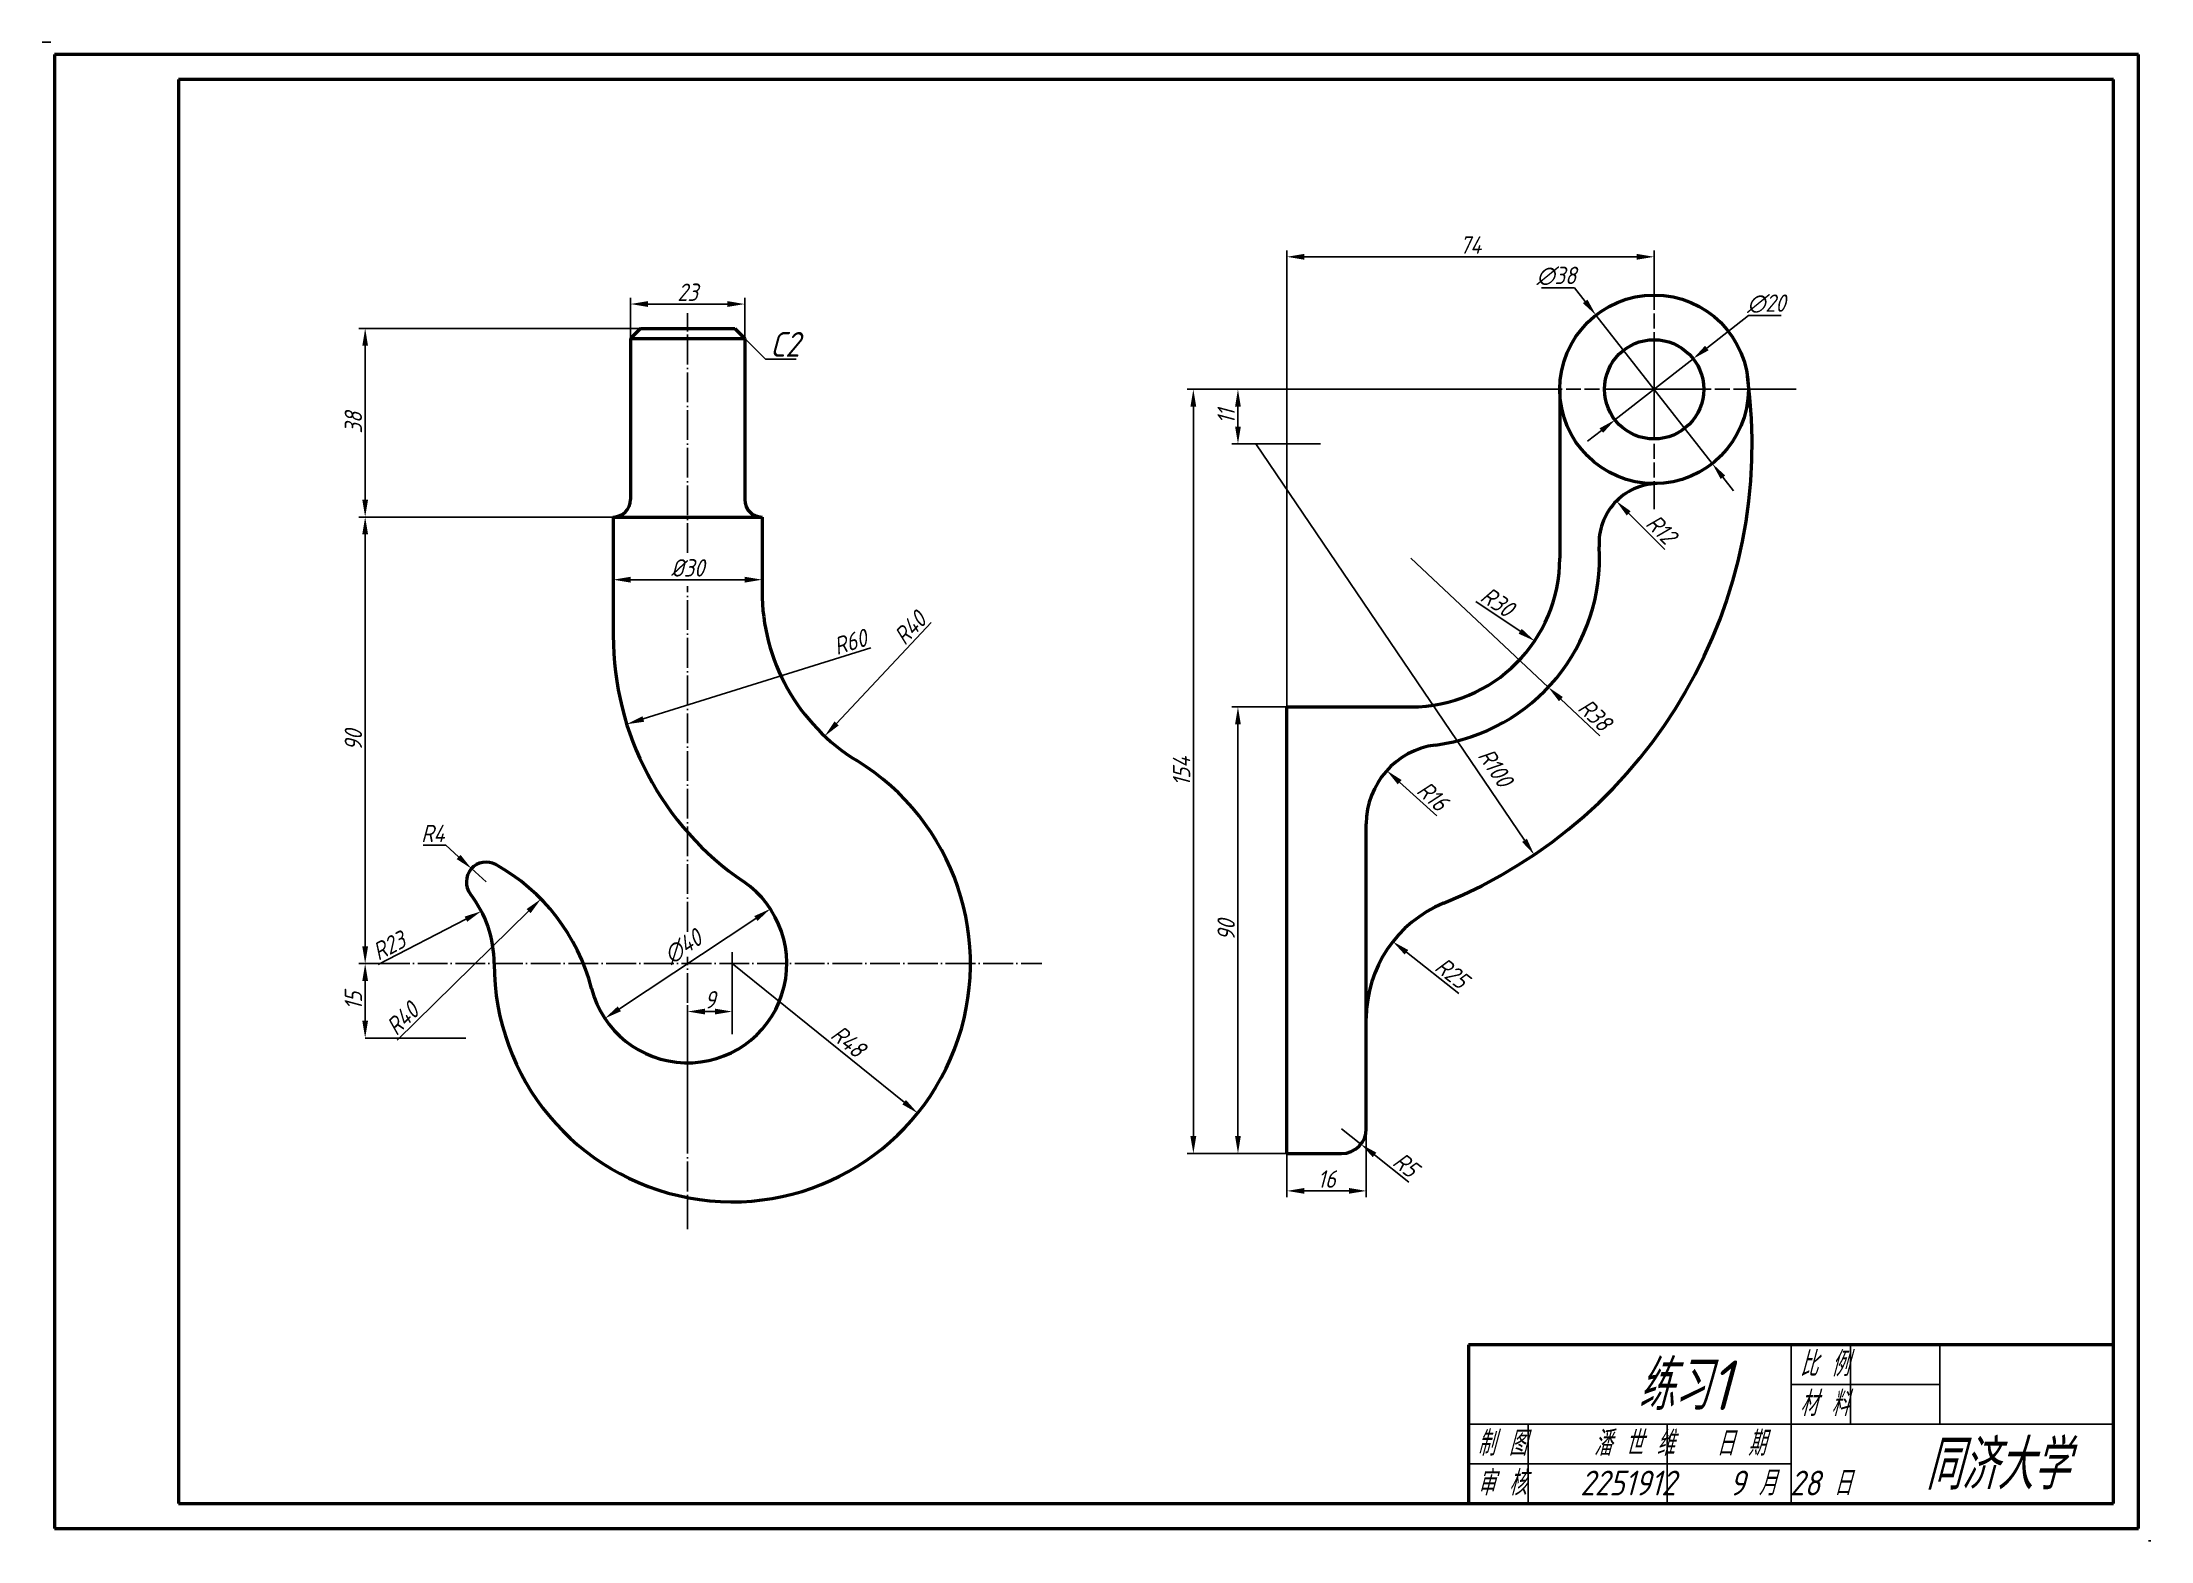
# Model space of a CAD drawing. Header units: millimetres. Extents: x -2 to 422, y -2 to 300.
import ezdxf

# ---------------------------------------------------------------- set-up
doc = ezdxf.new("R2010")
doc.units = ezdxf.units.MM
doc.header["$LTSCALE"] = 0.5
doc.linetypes.add('ACAD_ISO02W100', pattern=[15, 12, -3])
doc.linetypes.add('ACAD_ISO04W100', pattern=[30, 24, -3, 0, -3])
for name, color, linetype in [('斜标记', 6, 'Continuous'), ('普通标记', 6, 'Continuous'), ('点划线', 1, 'ACAD_ISO04W100'), ('细实线', 6, 'Continuous'), ('虚线', 5, 'ACAD_ISO02W100'), ('辅助线', 3, 'Continuous')]:
    doc.layers.add(name, color=color, linetype=linetype)
doc.layers.add('粗实线', color=7, linetype='Continuous', lineweight=50)
doc.styles.add('样式 1', font='gbeitc.shx', dxfattribs={"bigfont": 'gbcbig.shx'})
doc.dimstyles.new('ISO-25', dxfattribs={"dimtxt": 3.5, "dimasz": 3.5, "dimexe": 1.25, "dimexo": 0, "dimtad": 1, "dimtxsty": '样式 1', "dimcen": 0, "dimclrd": 256, "dimclre": 256, "dimclrt": 256, "dimadec": 0, "dimazin": 0, "dimtfac": 1, "dimtmove": 0, "dimatfit": 3, "dimfxl": 1, "dimlwd": -1, "dimlwe": -1, "dimarcsym": 0})
doc.dimstyles.new('副本 ISO-25', dxfattribs={"dimtxt": 3.5, "dimasz": 3.5, "dimexe": 1.25, "dimexo": 0, "dimtad": 1, "dimtih": 1, "dimtoh": 1, "dimtxsty": '样式 1', "dimcen": 0, "dimclrd": 256, "dimclre": 256, "dimclrt": 256, "dimadec": 0, "dimazin": 0, "dimtfac": 1, "dimtmove": 0, "dimatfit": 3, "dimfxl": 1, "dimlwd": -1, "dimlwe": -1, "dimarcsym": 0})

# ---------------------------------------------------------------- blocks, each defined once
blk = doc.blocks.new('*D1')
at = {"layer": 'Defpoints', "color": 0, "ltscale": 0.5, "transparency": 16777216}
for p in [(112.59, 191.18), (112.59, 191.18), (142.59, 191.18)]:
    blk.add_point(p, dxfattribs=at)
at = {"layer": '普通标记', "ltscale": 0.5, "transparency": 16777216}
for p, q in [((112.59, 191.18), (112.59, 192.43)), ((142.59, 191.18), (142.59, 192.43)), ((139.09, 191.18), (116.09, 191.18))]:
    blk.add_line(p, q, dxfattribs=at)
for points in [[(116.09, 191.77), (116.09, 190.6), (112.59, 191.18)], [(139.09, 191.77), (139.09, 190.6), (142.59, 191.18)]]:
    blk.add_solid(points, dxfattribs=at)
at = {"layer": '普通标记', "ltscale": 0.5, "transparency": 16777216, "insert": (127.59, 193.56), "char_height": 3.5, "attachment_point": 5, "style": '样式 1'}
blk.add_mtext('%%C30', dxfattribs=at)
blk = doc.blocks.new('*D2')
at = {"layer": 'Defpoints', "color": 0, "ltscale": 0.5, "transparency": 16777216}
for p in [(118.09, 241.81), (62.6, 203.81), (112.59, 203.81)]:
    blk.add_point(p, dxfattribs=at)
at = {"layer": '普通标记', "ltscale": 0.5, "transparency": 16777216}
for p, q in [((118.09, 241.81), (61.35, 241.81)), ((62.6, 238.31), (62.6, 207.31)), ((112.59, 203.81), (61.35, 203.81))]:
    blk.add_line(p, q, dxfattribs=at)
for points in [[(62.02, 238.31), (63.18, 238.31), (62.6, 241.81)], [(62.02, 207.31), (63.18, 207.31), (62.6, 203.81)]]:
    blk.add_solid(points, dxfattribs=at)
at = {"layer": '普通标记', "ltscale": 0.5, "transparency": 16777216, "insert": (60.22, 222.81), "char_height": 3.5, "attachment_point": 5, "rotation": 90, "style": '样式 1'}
blk.add_mtext('38', dxfattribs=at)
blk = doc.blocks.new('*D3')
at = {"layer": 'Defpoints', "color": 0, "ltscale": 0.5, "transparency": 16777216}
for p in [(112.59, 203.81), (62.6, 113.81), (65.59, 113.81)]:
    blk.add_point(p, dxfattribs=at)
at = {"layer": '普通标记', "ltscale": 0.5, "transparency": 16777216}
for p, q in [((112.59, 203.81), (61.35, 203.81)), ((62.6, 200.31), (62.6, 117.31)), ((65.59, 113.81), (61.35, 113.81))]:
    blk.add_line(p, q, dxfattribs=at)
for points in [[(62.02, 200.31), (63.18, 200.31), (62.6, 203.81)], [(62.02, 117.31), (63.18, 117.31), (62.6, 113.81)]]:
    blk.add_solid(points, dxfattribs=at)
at = {"layer": '普通标记', "ltscale": 0.5, "transparency": 16777216, "insert": (60.22, 158.81), "char_height": 3.5, "attachment_point": 5, "rotation": 90, "style": '样式 1'}
blk.add_mtext('90', dxfattribs=at)
blk = doc.blocks.new('*D4')
at = {"layer": 'Defpoints', "color": 0, "ltscale": 0.5, "transparency": 16777216}
for p in [(65.59, 113.81), (62.6, 98.81), (62.6, 98.81)]:
    blk.add_point(p, dxfattribs=at)
at = {"layer": '普通标记', "ltscale": 0.5, "transparency": 16777216}
for p, q in [((65.59, 113.81), (61.35, 113.81)), ((62.6, 110.31), (62.6, 102.31)), ((62.6, 98.81), (63.85, 98.81))]:
    blk.add_line(p, q, dxfattribs=at)
for points in [[(62.02, 110.31), (63.18, 110.31), (62.6, 113.81)], [(62.02, 102.31), (63.18, 102.31), (62.6, 98.81)]]:
    blk.add_solid(points, dxfattribs=at)
at = {"layer": '普通标记', "ltscale": 0.5, "transparency": 16777216, "insert": (60.22, 106.31), "char_height": 3.5, "attachment_point": 5, "rotation": 90, "style": '样式 1'}
blk.add_mtext('15', dxfattribs=at)
blk = doc.blocks.new('*D5')
at = {"layer": 'Defpoints', "color": 0, "ltscale": 0.5, "transparency": 16777216}
for p in [(98.03, 126.84), (69.49, 98.81)]:
    blk.add_point(p, dxfattribs=at)
at = {"layer": '普通标记', "ltscale": 0.5, "transparency": 16777216}
blk.add_line((69.07, 98.39), (95.53, 124.39), dxfattribs=at)
blk.add_solid([(95.13, 124.81), (95.94, 123.97), (98.03, 126.84)], dxfattribs=at)
at = {"layer": '普通标记', "ltscale": 0.5, "transparency": 16777216, "insert": (70.09, 102.72), "char_height": 3.5, "attachment_point": 5, "rotation": 44.4847, "style": '样式 1'}
blk.add_mtext('R40', dxfattribs=at)
blk = doc.blocks.new('*D6')
at = {"layer": 'Defpoints', "color": 0, "ltscale": 0.5, "transparency": 16777216}
for p in [(86.02, 124.38), (65.59, 113.81)]:
    blk.add_point(p, dxfattribs=at)
at = {"layer": '普通标记', "ltscale": 0.5, "transparency": 16777216}
blk.add_line((65.2, 113.61), (82.91, 122.78), dxfattribs=at)
blk.add_solid([(82.64, 123.29), (83.17, 122.26), (86.02, 124.38)], dxfattribs=at)
at = {"layer": '普通标记', "ltscale": 0.5, "transparency": 16777216, "insert": (67.38, 117.41), "char_height": 3.5, "attachment_point": 5, "rotation": 27.3633, "style": '样式 1'}
blk.add_mtext('R23', dxfattribs=at)
blk = doc.blocks.new('*D7')
at = {"layer": 'Defpoints', "color": 0, "ltscale": 0.5, "transparency": 16777216}
for p in [(127.59, 104.16), (136.59, 104.16), (127.59, 78.9)]:
    blk.add_point(p, dxfattribs=at)
at = {"layer": '普通标记', "ltscale": 0.5, "transparency": 16777216}
for p, q in [((127.59, 78.9), (127.59, 105.41)), ((133.09, 104.16), (131.09, 104.16)), ((136.59, 104.16), (136.59, 105.41))]:
    blk.add_line(p, q, dxfattribs=at)
for points in [[(131.09, 104.74), (131.09, 103.57), (127.59, 104.16)], [(133.09, 104.74), (133.09, 103.57), (136.59, 104.16)]]:
    blk.add_solid(points, dxfattribs=at)
at = {"layer": '普通标记', "ltscale": 0.5, "transparency": 16777216, "insert": (132.09, 106.53), "char_height": 3.5, "attachment_point": 5, "style": '样式 1'}
blk.add_mtext('9', dxfattribs=at)
blk = doc.blocks.new('*D8')
at = {"layer": 'Defpoints', "color": 0, "ltscale": 0.5, "transparency": 16777216}
for p in [(84.02, 132.96), (86.99, 130.28)]:
    blk.add_point(p, dxfattribs=at)
at = {"layer": '斜标记', "ltscale": 0.5, "transparency": 16777216}
for p, q in [((74.27, 137.66), (78.84, 137.66)), ((78.84, 137.66), (81.43, 135.31)), ((86.99, 130.28), (84.02, 132.96))]:
    blk.add_line(p, q, dxfattribs=at)
blk.add_solid([(81.82, 135.74), (81.04, 134.88), (84.02, 132.96)], dxfattribs=at)
at = {"layer": '斜标记', "ltscale": 0.5, "transparency": 16777216, "insert": (76.24, 140.04), "char_height": 3.5, "attachment_point": 5, "style": '样式 1'}
blk.add_mtext('R4', dxfattribs=at)
blk = doc.blocks.new('*D9')
at = {"layer": 'Defpoints', "color": 0, "ltscale": 0.5, "transparency": 16777216}
for p in [(136.59, 113.81), (173.96, 83.69)]:
    blk.add_point(p, dxfattribs=at)
at = {"layer": '普通标记', "ltscale": 0.5, "transparency": 16777216}
blk.add_line((136.59, 113.81), (171.23, 85.88), dxfattribs=at)
blk.add_solid([(171.6, 86.34), (170.87, 85.43), (173.96, 83.69)], dxfattribs=at)
at = {"layer": '普通标记', "ltscale": 0.5, "transparency": 16777216, "insert": (159.96, 98.18), "char_height": 3.5, "attachment_point": 5, "rotation": 321.1257, "style": '样式 1'}
blk.add_mtext('R48', dxfattribs=at)
blk = doc.blocks.new('*D10')
at = {"layer": 'Defpoints', "color": 0, "ltscale": 0.5, "transparency": 16777216}
for p in [(182.59, 188.83), (155.22, 159.66)]:
    blk.add_point(p, dxfattribs=at)
at = {"layer": '普通标记', "ltscale": 0.5, "transparency": 16777216}
blk.add_line((176.7, 182.56), (157.62, 162.21), dxfattribs=at)
blk.add_solid([(157.19, 162.61), (158.04, 161.81), (155.22, 159.66)], dxfattribs=at)
at = {"layer": '普通标记', "ltscale": 0.5, "transparency": 16777216, "insert": (172.4, 181.44), "char_height": 3.5, "attachment_point": 5, "rotation": 46.8355, "style": '样式 1'}
blk.add_mtext('R40', dxfattribs=at)
blk = doc.blocks.new('*D11')
at = {"layer": 'Defpoints', "color": 0, "ltscale": 0.5, "transparency": 16777216}
for p in [(172.59, 179.96), (115.32, 162.06)]:
    blk.add_point(p, dxfattribs=at)
at = {"layer": '普通标记', "ltscale": 0.5, "transparency": 16777216}
blk.add_line((164.51, 177.43), (118.66, 163.11), dxfattribs=at)
blk.add_solid([(118.49, 163.66), (118.83, 162.55), (115.32, 162.06)], dxfattribs=at)
at = {"layer": '普通标记', "ltscale": 0.5, "transparency": 16777216, "insert": (160.35, 178.62), "char_height": 3.5, "attachment_point": 5, "rotation": 17.3527, "style": '样式 1'}
blk.add_mtext('R60', dxfattribs=at)
blk = doc.blocks.new('*D12')
at = {"layer": 'Defpoints', "color": 0, "ltscale": 0.5, "transparency": 16777216}
for p in [(139.09, 246.73), (116.09, 239.81), (139.09, 239.81)]:
    blk.add_point(p, dxfattribs=at)
at = {"layer": '普通标记', "ltscale": 0.5, "transparency": 16777216}
for p, q in [((116.09, 239.81), (116.09, 247.98)), ((119.59, 246.73), (135.59, 246.73)), ((139.09, 239.81), (139.09, 247.98))]:
    blk.add_line(p, q, dxfattribs=at)
for points in [[(119.59, 247.32), (119.59, 246.15), (116.09, 246.73)], [(135.59, 247.32), (135.59, 246.15), (139.09, 246.73)]]:
    blk.add_solid(points, dxfattribs=at)
at = {"layer": '普通标记', "ltscale": 0.5, "transparency": 16777216, "insert": (127.59, 249.11), "char_height": 3.5, "attachment_point": 5, "style": '样式 1'}
blk.add_mtext('23', dxfattribs=at)
blk = doc.blocks.new('*D13')
at = {"layer": 'Defpoints', "color": 0, "ltscale": 0.5, "transparency": 16777216}
for p in [(144.27, 124.85), (110.91, 102.78)]:
    blk.add_point(p, dxfattribs=at)
at = {"layer": '普通标记', "ltscale": 0.5, "transparency": 16777216}
blk.add_line((113.83, 104.71), (141.35, 122.92), dxfattribs=at)
for points in [[(141.03, 123.4), (141.67, 122.43), (144.27, 124.85)], [(113.51, 105.2), (114.15, 104.22), (110.91, 102.78)]]:
    blk.add_solid(points, dxfattribs=at)
at = {"layer": '普通标记', "ltscale": 0.5, "transparency": 16777216, "insert": (126.63, 117.2), "char_height": 3.5, "attachment_point": 5, "rotation": 33.488, "style": '样式 1'}
blk.add_mtext('∅40', dxfattribs=at)
blk = doc.blocks.new('*D14')
at = {"layer": 'Defpoints', "color": 0, "ltscale": 0.5, "transparency": 16777216}
for p in [(239.77, 229.55), (238.51, 218.55), (239.77, 218.55)]:
    blk.add_point(p, dxfattribs=at)
at = {"layer": '普通标记', "ltscale": 0.5, "transparency": 16777216}
for p, q in [((239.77, 229.55), (237.26, 229.55)), ((238.51, 226.05), (238.51, 222.05)), ((239.77, 218.55), (237.26, 218.55))]:
    blk.add_line(p, q, dxfattribs=at)
for points in [[(237.93, 226.05), (239.09, 226.05), (238.51, 229.55)], [(237.93, 222.05), (239.09, 222.05), (238.51, 218.55)]]:
    blk.add_solid(points, dxfattribs=at)
at = {"layer": '普通标记', "ltscale": 0.5, "transparency": 16777216, "insert": (236.13, 224.05), "char_height": 3.5, "attachment_point": 5, "rotation": 90, "style": '样式 1'}
blk.add_mtext('11', dxfattribs=at)
blk = doc.blocks.new('*D15')
at = {"layer": 'Defpoints', "color": 0, "ltscale": 0.5, "transparency": 16777216}
for p in [(239.77, 229.55), (229.52, 75.55), (248.38, 75.55)]:
    blk.add_point(p, dxfattribs=at)
at = {"layer": '普通标记', "ltscale": 0.5, "transparency": 16777216}
for p, q in [((239.77, 229.55), (228.27, 229.55)), ((229.52, 226.05), (229.52, 79.05)), ((248.38, 75.55), (228.27, 75.55))]:
    blk.add_line(p, q, dxfattribs=at)
for points in [[(228.93, 226.05), (230.1, 226.05), (229.52, 229.55)], [(228.93, 79.05), (230.1, 79.05), (229.52, 75.55)]]:
    blk.add_solid(points, dxfattribs=at)
at = {"layer": '普通标记', "ltscale": 0.5, "transparency": 16777216, "insert": (227.14, 152.55), "char_height": 3.5, "attachment_point": 5, "rotation": 90, "style": '样式 1'}
blk.add_mtext('154', dxfattribs=at)
blk = doc.blocks.new('*D16')
at = {"layer": 'Defpoints', "color": 0, "ltscale": 0.5, "transparency": 16777216}
for p in [(238.51, 165.55), (248.38, 165.55), (248.38, 75.55)]:
    blk.add_point(p, dxfattribs=at)
at = {"layer": '普通标记', "ltscale": 0.5, "transparency": 16777216}
for p, q in [((248.38, 165.55), (237.26, 165.55)), ((238.51, 79.05), (238.51, 162.05)), ((248.38, 75.55), (237.26, 75.55))]:
    blk.add_line(p, q, dxfattribs=at)
for points in [[(237.93, 162.05), (239.09, 162.05), (238.51, 165.55)], [(237.93, 79.05), (239.09, 79.05), (238.51, 75.55)]]:
    blk.add_solid(points, dxfattribs=at)
at = {"layer": '普通标记', "ltscale": 0.5, "transparency": 16777216, "insert": (236.13, 120.55), "char_height": 3.5, "attachment_point": 5, "rotation": 90, "style": '样式 1'}
blk.add_mtext('90', dxfattribs=at)
blk = doc.blocks.new('*D17')
at = {"layer": 'Defpoints', "color": 0, "ltscale": 0.5, "transparency": 16777216}
for p in [(248.38, 256.25), (322.38, 248.55), (248.38, 229.55)]:
    blk.add_point(p, dxfattribs=at)
at = {"layer": '普通标记', "ltscale": 0.5, "transparency": 16777216}
for p, q in [((248.38, 229.55), (248.38, 257.5)), ((318.88, 256.25), (251.88, 256.25)), ((322.38, 248.55), (322.38, 257.5))]:
    blk.add_line(p, q, dxfattribs=at)
for points in [[(251.88, 256.83), (251.88, 255.66), (248.38, 256.25)], [(318.88, 256.83), (318.88, 255.66), (322.38, 256.25)]]:
    blk.add_solid(points, dxfattribs=at)
at = {"layer": '普通标记', "ltscale": 0.5, "transparency": 16777216, "insert": (285.38, 258.62), "char_height": 3.5, "attachment_point": 5, "style": '样式 1'}
blk.add_mtext('74', dxfattribs=at)
blk = doc.blocks.new('*D18')
at = {"layer": 'Defpoints', "color": 0, "ltscale": 0.5, "transparency": 16777216}
for p in [(264.38, 80.55), (248.38, 75.55), (264.38, 68.02)]:
    blk.add_point(p, dxfattribs=at)
at = {"layer": '普通标记', "ltscale": 0.5, "transparency": 16777216}
for p, q in [((264.38, 80.55), (264.38, 66.77)), ((248.38, 75.55), (248.38, 66.77)), ((251.88, 68.02), (260.88, 68.02))]:
    blk.add_line(p, q, dxfattribs=at)
for points in [[(251.88, 68.6), (251.88, 67.44), (248.38, 68.02)], [(260.88, 68.6), (260.88, 67.44), (264.38, 68.02)]]:
    blk.add_solid(points, dxfattribs=at)
at = {"layer": '普通标记', "ltscale": 0.5, "transparency": 16777216, "insert": (256.38, 70.4), "char_height": 3.5, "attachment_point": 5, "style": '样式 1'}
blk.add_mtext('16', dxfattribs=at)
blk = doc.blocks.new('*D19')
at = {"layer": 'Defpoints', "color": 0, "ltscale": 0.5, "transparency": 16777216}
for p in [(268.5, 152.72), (280.38, 142)]:
    blk.add_point(p, dxfattribs=at)
at = {"layer": '普通标记', "ltscale": 0.5, "transparency": 16777216}
blk.add_line((278.58, 143.63), (271.1, 150.37), dxfattribs=at)
blk.add_solid([(271.49, 150.81), (270.71, 149.94), (268.5, 152.72)], dxfattribs=at)
at = {"layer": '普通标记', "ltscale": 0.5, "transparency": 16777216, "insert": (277.73, 147.59), "char_height": 3.5, "attachment_point": 5, "rotation": 317.9566, "style": '样式 1'}
blk.add_mtext('R16', dxfattribs=at)
blk = doc.blocks.new('*D20')
at = {"layer": 'Defpoints', "color": 0, "ltscale": 0.5, "transparency": 16777216}
for p in [(242.13, 218.55), (298.22, 135.76)]:
    blk.add_point(p, dxfattribs=at)
at = {"layer": '普通标记', "ltscale": 0.5, "transparency": 16777216}
blk.add_line((242.13, 218.55), (296.26, 138.66), dxfattribs=at)
blk.add_solid([(296.74, 138.99), (295.78, 138.33), (298.22, 135.76)], dxfattribs=at)
at = {"layer": '普通标记', "ltscale": 0.5, "transparency": 16777216, "insert": (290.41, 153.34), "char_height": 3.5, "attachment_point": 5, "rotation": 304.1208, "style": '样式 1'}
blk.add_mtext('R100', dxfattribs=at)
blk = doc.blocks.new('*D21')
at = {"layer": 'Defpoints', "color": 0, "ltscale": 0.5, "transparency": 16777216}
for p in [(273.38, 195.55), (298.3, 178.84)]:
    blk.add_point(p, dxfattribs=at)
at = {"layer": '普通标记', "ltscale": 0.5, "transparency": 16777216}
blk.add_line((286.48, 186.76), (295.39, 180.79), dxfattribs=at)
blk.add_solid([(295.72, 181.27), (295.07, 180.3), (298.3, 178.84)], dxfattribs=at)
at = {"layer": '普通标记', "ltscale": 0.5, "transparency": 16777216, "insert": (290.8, 186.72), "char_height": 3.5, "attachment_point": 5, "rotation": 326.1603, "style": '样式 1'}
blk.add_mtext('R30', dxfattribs=at)
blk = doc.blocks.new('*D22')
at = {"layer": 'Defpoints', "color": 0, "ltscale": 0.5, "transparency": 16777216}
for p in [(273.38, 195.55), (301.06, 169.51)]:
    blk.add_point(p, dxfattribs=at)
at = {"layer": '普通标记', "ltscale": 0.5, "transparency": 16777216}
for p, q in [((273.38, 195.55), (301.06, 169.51)), ((311.48, 159.71), (303.61, 167.11))]:
    blk.add_line(p, q, dxfattribs=at)
blk.add_solid([(304.01, 167.54), (303.21, 166.69), (301.06, 169.51)], dxfattribs=at)
at = {"layer": '普通标记', "ltscale": 0.5, "transparency": 16777216, "insert": (310.45, 163.95), "char_height": 3.5, "attachment_point": 5, "rotation": 316.7563, "style": '样式 1'}
blk.add_mtext('R38', dxfattribs=at)
blk = doc.blocks.new('*D23')
at = {"layer": 'Defpoints', "color": 0, "ltscale": 0.5, "transparency": 16777216}
for p in [(314.78, 207.02), (323.29, 198.56)]:
    blk.add_point(p, dxfattribs=at)
at = {"layer": '普通标记', "ltscale": 0.5, "transparency": 16777216}
blk.add_line((324.56, 197.3), (317.26, 204.55), dxfattribs=at)
blk.add_solid([(317.67, 204.97), (316.85, 204.14), (314.78, 207.02)], dxfattribs=at)
at = {"layer": '普通标记', "ltscale": 0.5, "transparency": 16777216, "insert": (323.83, 201.37), "char_height": 3.5, "attachment_point": 5, "rotation": 315.1524, "style": '样式 1'}
blk.add_mtext('R12', dxfattribs=at)
blk = doc.blocks.new('*D24')
at = {"layer": 'Defpoints', "color": 0, "ltscale": 0.5, "transparency": 16777216}
for p in [(259.38, 80.55), (263.3, 77.44)]:
    blk.add_point(p, dxfattribs=at)
at = {"layer": '普通标记', "ltscale": 0.5, "transparency": 16777216}
for p, q in [((259.38, 80.55), (263.3, 77.44)), ((272.96, 69.77), (266.04, 75.26))]:
    blk.add_line(p, q, dxfattribs=at)
blk.add_solid([(266.4, 75.72), (265.68, 74.81), (263.3, 77.44)], dxfattribs=at)
at = {"layer": '普通标记', "ltscale": 0.5, "transparency": 16777216, "insert": (272.34, 73.29), "char_height": 3.5, "attachment_point": 5, "rotation": 321.5649, "style": '样式 1'}
blk.add_mtext('R5', dxfattribs=at)
blk = doc.blocks.new('*D25')
at = {"layer": 'Defpoints', "color": 0, "ltscale": 0.5, "transparency": 16777216}
for p in [(269.72, 118.26), (289.38, 102.82)]:
    blk.add_point(p, dxfattribs=at)
at = {"layer": '普通标记', "ltscale": 0.5, "transparency": 16777216}
blk.add_line((283.04, 107.79), (272.47, 116.1), dxfattribs=at)
blk.add_solid([(272.83, 116.56), (272.11, 115.64), (269.72, 118.26)], dxfattribs=at)
at = {"layer": '普通标记', "ltscale": 0.5, "transparency": 16777216, "insert": (281.61, 111.94), "char_height": 3.5, "attachment_point": 5, "rotation": 321.8671, "style": '样式 1'}
blk.add_mtext('R25', dxfattribs=at)
blk = doc.blocks.new('*D26')
at = {"layer": 'Defpoints', "color": 0, "ltscale": 0.5, "transparency": 16777216}
for p in [(330.26, 235.71), (314.5, 223.39)]:
    blk.add_point(p, dxfattribs=at)
at = {"layer": '斜标记', "ltscale": 0.5, "transparency": 16777216}
for p, q in [((341.39, 244.42), (333.01, 237.86)), ((348, 244.42), (341.39, 244.42)), ((314.5, 223.39), (330.26, 235.71)), ((311.75, 221.23), (308.99, 219.07))]:
    blk.add_line(p, q, dxfattribs=at)
for points in [[(332.65, 238.32), (333.37, 237.4), (330.26, 235.71)], [(311.39, 221.69), (312.11, 220.77), (314.5, 223.39)]]:
    blk.add_solid(points, dxfattribs=at)
at = {"layer": '斜标记', "ltscale": 0.5, "transparency": 16777216, "insert": (345.01, 246.8), "char_height": 3.5, "attachment_point": 5, "style": '样式 1'}
blk.add_mtext('∅20', dxfattribs=at)
blk = doc.blocks.new('*D27')
at = {"layer": 'Defpoints', "color": 0, "ltscale": 0.5, "transparency": 16777216}
for p in [(310.66, 244.5), (334.1, 214.59)]:
    blk.add_point(p, dxfattribs=at)
at = {"layer": '斜标记', "ltscale": 0.5, "transparency": 16777216}
for p, q in [((299.67, 250.01), (306.35, 250.01)), ((306.35, 250.01), (308.5, 247.26)), ((334.1, 214.59), (310.66, 244.5)), ((336.26, 211.83), (338.41, 209.08))]:
    blk.add_line(p, q, dxfattribs=at)
for points in [[(308.96, 247.62), (308.04, 246.9), (310.66, 244.5)], [(336.71, 212.19), (335.8, 211.47), (334.1, 214.59)]]:
    blk.add_solid(points, dxfattribs=at)
at = {"layer": '斜标记', "ltscale": 0.5, "transparency": 16777216, "insert": (302.69, 252.39), "char_height": 3.5, "attachment_point": 5, "style": '样式 1'}
blk.add_mtext('∅38', dxfattribs=at)

msp = doc.modelspace()

# ---------------------------------------------------------------- linework, layer by layer
at = {"layer": 'Defpoints', "ltscale": 0.5}
for p, q in [((-2.5, 299.5), (-0.786, 299.5)), ((322.38, 248.546), (322.38, 255.906)), ((422.5, -2.5), (422.03, -2.5))]:
    msp.add_line(p, q, dxfattribs=at)
at = {"layer": '斜标记', "ltscale": 0.5}
for points in [[(137.089, 241.813), (139.089, 239.813)], [(137.089, 241.813), (143.298, 235.603), (149.478, 235.603)]]:
    msp.add_lwpolyline(points, dxfattribs=at)
at = {"layer": '普通标记', "ltscale": 0.5}
msp.add_line((239.768, 218.546), (255.168, 218.546), dxfattribs=at)
at = {"layer": '点划线', "ltscale": 0.5}
for p, q in [((127.589, 196.562), (127.589, 244.894)), ((127.589, 120.251), (127.589, 189.846)), ((127.589, 60.324), (127.589, 115.206)), ((65.589, 113.813), (198.986, 113.813))]:
    msp.add_line(p, q, dxfattribs=at)
at = {"layer": '粗实线'}
for p, q in [((420, 297), (0, 297)), ((0, 297), (0, 0)), ((420, 0), (420, 297)), ((415, 292), (25, 292)), ((25, 292), (25, 5)), ((415, 5), (415, 292)), ((415, 37), (285, 37)), ((285, 37), (285, 5)), ((25, 5), (415, 5)), ((0, 0), (420, 0))]:
    msp.add_line(p, q, dxfattribs=at)
at = {"layer": '粗实线', "lineweight": 50}
for p, q in [((118.089, 241.813), (116.089, 239.813)), ((116.089, 239.813), (139.089, 239.813)), ((116.089, 239.813), (116.089, 207.313)), ((118.089, 241.813), (137.089, 241.813)), ((137.089, 241.813), (139.089, 239.813)), ((139.089, 239.813), (139.089, 207.313)), ((112.589, 203.813), (142.589, 203.813)), ((112.589, 203.813), (112.589, 179.957)), ((142.589, 203.813), (142.589, 188.833))]:
    msp.add_line(p, q, dxfattribs=at)
at = {"layer": '粗实线', "ltscale": 0.5}
for p, q in [((303.38, 229.546), (303.38, 195.546)), ((248.38, 75.546), (248.38, 165.546)), ((248.38, 165.546), (273.38, 165.546)), ((264.38, 80.546), (264.38, 142.002)), ((248.38, 75.546), (259.38, 75.546))]:
    msp.add_line(p, q, dxfattribs=at)
for radius in [19, 10]:
    msp.add_circle((322.38, 229.546), radius, dxfattribs=at)
for centre, radius, start, end in [((242.13, 218.546), 100, 292.20966, 7.80503), ((323.289, 198.56), 12, 91.68051, 183.45512), ((273.38, 195.546), 30, 270, 0), ((273.38, 195.546), 38, 277.44819, 3.45512), ((280.38, 142.002), 16, 97.44819, 180), ((289.38, 102.821), 25, 112.20966, 180), ((259.38, 80.546), 5, 270, 0)]:
    msp.add_arc(centre, radius, start, end, dxfattribs=at)
at = {"layer": '粗实线', "lineweight": 50}
for centre, radius, start, end in [((112.589, 207.313), 3.5, 270, 0), ((142.589, 207.313), 3.5, 180, 270), ((182.589, 188.833), 40, 180, 238.48463), ((182.589, 188.833), 40, 180, 238.48463), ((172.589, 179.957), 60, 180, 235.77113), ((136.589, 113.813), 48, 180, 58.48463), ((86.989, 130.276), 4, 60.92407, 217.57117), ((69.494, 98.813), 40, 14.47751, 60.92407), ((65.589, 113.813), 23, 0, 37.57117), ((127.589, 113.813), 20, 194.47751, 55.77113)]:
    msp.add_arc(centre, radius, start, end, dxfattribs=at)
at = {"layer": '细实线', "ltscale": 0.5}
for p, q in [((322.38, 239.546), (322.38, 219.546)), ((303.38, 229.546), (239.768, 229.546)), ((248.38, 229.546), (248.38, 75.546)), ((312.38, 229.546), (332.38, 229.546)), ((341.38, 229.546), (350.99, 229.546)), ((322.38, 210.546), (322.38, 205.405))]:
    msp.add_line(p, q, dxfattribs=at)
at = {"layer": '细实线'}
for p, q in [((415, 5), (415, 45)), ((350, 37), (350, 5)), ((362, 37), (362, 21)), ((380, 37), (380, 21)), ((380, 29), (350, 29)), ((415, 21), (285, 21)), ((297, 21), (297, 5)), ((325, 21), (325, 5)), ((350, 13), (285, 13))]:
    msp.add_line(p, q, dxfattribs=at)
at = {"layer": '虚线', "ltscale": 0.5}
for p, q in [((322.38, 248.546), (322.38, 210.546)), ((341.38, 229.546), (303.38, 229.546))]:
    msp.add_line(p, q, dxfattribs=at)
at = {"layer": '辅助线', "color": 6, "ltscale": 0.5}
for p, q in [((136.589, 116.139), (136.589, 99.568)), ((62.599, 98.813), (82.875, 98.813))]:
    msp.add_line(p, q, dxfattribs=at)

# ---------------------------------------------------------------- texts
at = {"layer": '斜标记', "ltscale": 0.5, "insert": (144.196, 241.105), "char_height": 5, "attachment_point": 1, "style": '样式 1'}
msp.add_mtext_dynamic_manual_height_columns('C2', width=5.09167, gutter_width=25, heights=[0], dxfattribs=at)
at = {"layer": '细实线', "style": '样式 1'}
for s, height, p in [('    练习1', 10, (297.42, 23.841)), ('比 例', 5, (351.74, 30.648)), ('材 料', 5, (351.74, 22.648)), ('制 图     潘 世 维 ', 5, (286.74, 14.648)), ('  日 期', 5, (329.498, 14.648)), ('    同济大学', 10, (355.355, 7.841)), ('审 核    2251912    9 月 28 日', 5, (286.74, 6.648))]:
    msp.add_text(s, height=height, dxfattribs=at).set_placement(p)

# ---------------------------------------------------------------- dimensions: what is measured, and where the dimension line sits
at = {"layer": '斜标记', "ltscale": 0.5}
dim = msp.add_diameter_dim_2p(p1=(334.097, 214.589), p2=(310.663, 244.503), dimstyle='副本 ISO-25', dxfattribs=at)
dim.commit()
dim.dimension.update_dxf_attribs({"geometry": '*D27', "text_midpoint": (302.695, 252.389)})
dim = msp.add_diameter_dim_2p(p1=(314.503, 223.385), p2=(330.256, 235.708), dimstyle='副本 ISO-25', dxfattribs=at)
dim.commit()
dim.dimension.update_dxf_attribs({"geometry": '*D26', "text_midpoint": (345.009, 244.421), "dimtype": 163})
dim = msp.add_radius_dim(center=(86.989, 130.276), mpoint=(84.024, 132.962), dimstyle='副本 ISO-25', dxfattribs=at)
dim.commit()
dim.dimension.update_dxf_attribs({"geometry": '*D8', "text_midpoint": (76.243, 140.037)})
at = {"layer": '普通标记', "ltscale": 0.5}
for base, p1, p2, picture, middle in [((248.38, 256.245), (322.38, 248.546), (248.38, 229.546), '*D17', (285.38, 258.62)), ((139.089, 246.734), (116.089, 239.813), (139.089, 239.813), '*D12', (127.589, 249.109)), ((127.589, 104.156), (136.589, 104.156), (127.589, 78.897), '*D7', (132.089, 106.531))]:
    dim = msp.add_linear_dim(base=base, p1=p1, p2=p2, dimstyle='ISO-25', dxfattribs=at)
    dim.commit()
    dim.dimension.update_dxf_attribs({"geometry": picture, "text_midpoint": middle})
for base, p1, p2, angle, picture, middle in [((62.599, 203.813), (118.089, 241.813), (112.589, 203.813), 90, '*D2', (60.224, 222.813)), ((229.518, 75.546), (239.768, 229.546), (248.38, 75.546), 270, '*D15', (227.143, 152.546)), ((238.51, 218.546), (239.768, 229.546), (239.768, 218.546), 270, '*D14', (236.135, 224.046)), ((238.51, 165.546), (248.38, 75.546), (248.38, 165.546), 90, '*D16', (236.135, 120.546)), ((264.38, 68.022), (248.38, 75.546), (264.38, 80.546), 180, '*D18', (256.38, 70.397))]:
    dim = msp.add_linear_dim(base=base, p1=p1, p2=p2, angle=angle, dimstyle='ISO-25', dxfattribs=at)
    dim.commit()
    dim.dimension.update_dxf_attribs({"geometry": picture, "text_midpoint": middle})
for center, mpoint, picture, middle in [((242.13, 218.546), (298.224, 135.761), '*D20', (290.408, 153.339)), ((136.589, 113.813), (173.958, 83.688), '*D9', (159.957, 98.184))]:
    dim = msp.add_radius_dim(center=center, mpoint=mpoint, dimstyle='ISO-25', override={"dimtmove": 2}, dxfattribs=at)
    dim.commit()
    dim.dimension.update_dxf_attribs({"geometry": picture, "text_midpoint": middle, "dimtype": 164})
for center, mpoint, picture, middle in [((323.289, 198.56), (314.781, 207.022), '*D23', (322.151, 199.691)), ((273.38, 195.546), (298.298, 178.84), '*D21', (289.481, 184.751)), ((182.589, 188.833), (155.225, 159.657), '*D10', (174.132, 179.816)), ((172.589, 179.957), (115.319, 162.062), '*D11', (161.063, 176.355)), ((280.38, 142.002), (268.497, 152.717), '*D19', (276.137, 145.828)), ((65.589, 113.813), (86.015, 124.385), '*D6', (68.47, 115.304)), ((69.494, 98.813), (98.031, 126.842), '*D5', (71.75, 101.029)), ((289.38, 102.821), (269.715, 118.258), '*D25', (280.143, 110.071))]:
    dim = msp.add_radius_dim(center=center, mpoint=mpoint, dimstyle='ISO-25', dxfattribs=at)
    dim.commit()
    dim.dimension.update_dxf_attribs({"geometry": picture, "text_midpoint": middle, "dimtype": 164})
for base, p1, p2, picture, middle in [((62.599, 113.813), (112.589, 203.813), (65.589, 113.813), '*D3', (60.224, 158.813)), ((62.599, 98.813), (65.589, 113.813), (62.599, 98.813), '*D4', (60.224, 106.313))]:
    dim = msp.add_linear_dim(base=base, p1=p1, p2=p2, angle=90, dimstyle='ISO-25', override={"dimtmove": 1}, dxfattribs=at)
    dim.commit()
    dim.dimension.update_dxf_attribs({"geometry": picture, "text_midpoint": middle})
dim = msp.add_linear_dim(base=(112.589, 191.184), p1=(142.589, 191.184), p2=(112.589, 191.184), text='%%C<>', dimstyle='ISO-25', dxfattribs=at)
dim.commit()
dim.dimension.update_dxf_attribs({"geometry": '*D1', "text_midpoint": (127.589, 193.559)})
for center, mpoint, picture, middle in [((273.38, 195.546), (301.061, 169.513), '*D22', (310.446, 163.946)), ((259.38, 80.546), (263.296, 77.438), '*D24', (272.345, 73.29))]:
    dim = msp.add_radius_dim(center=center, mpoint=mpoint, dimstyle='ISO-25', dxfattribs=at)
    dim.commit()
    dim.dimension.update_dxf_attribs({"geometry": picture, "text_midpoint": middle})
dim = msp.add_diameter_dim_2p(p1=(110.908, 102.778), p2=(144.269, 124.848), dimstyle='ISO-25', override={"dimtmove": 2}, dxfattribs=at)
dim.commit()
dim.dimension.update_dxf_attribs({"geometry": '*D13', "text_midpoint": (126.633, 117.2), "dimtype": 163})

doc.saveas('drawing.dxf')
